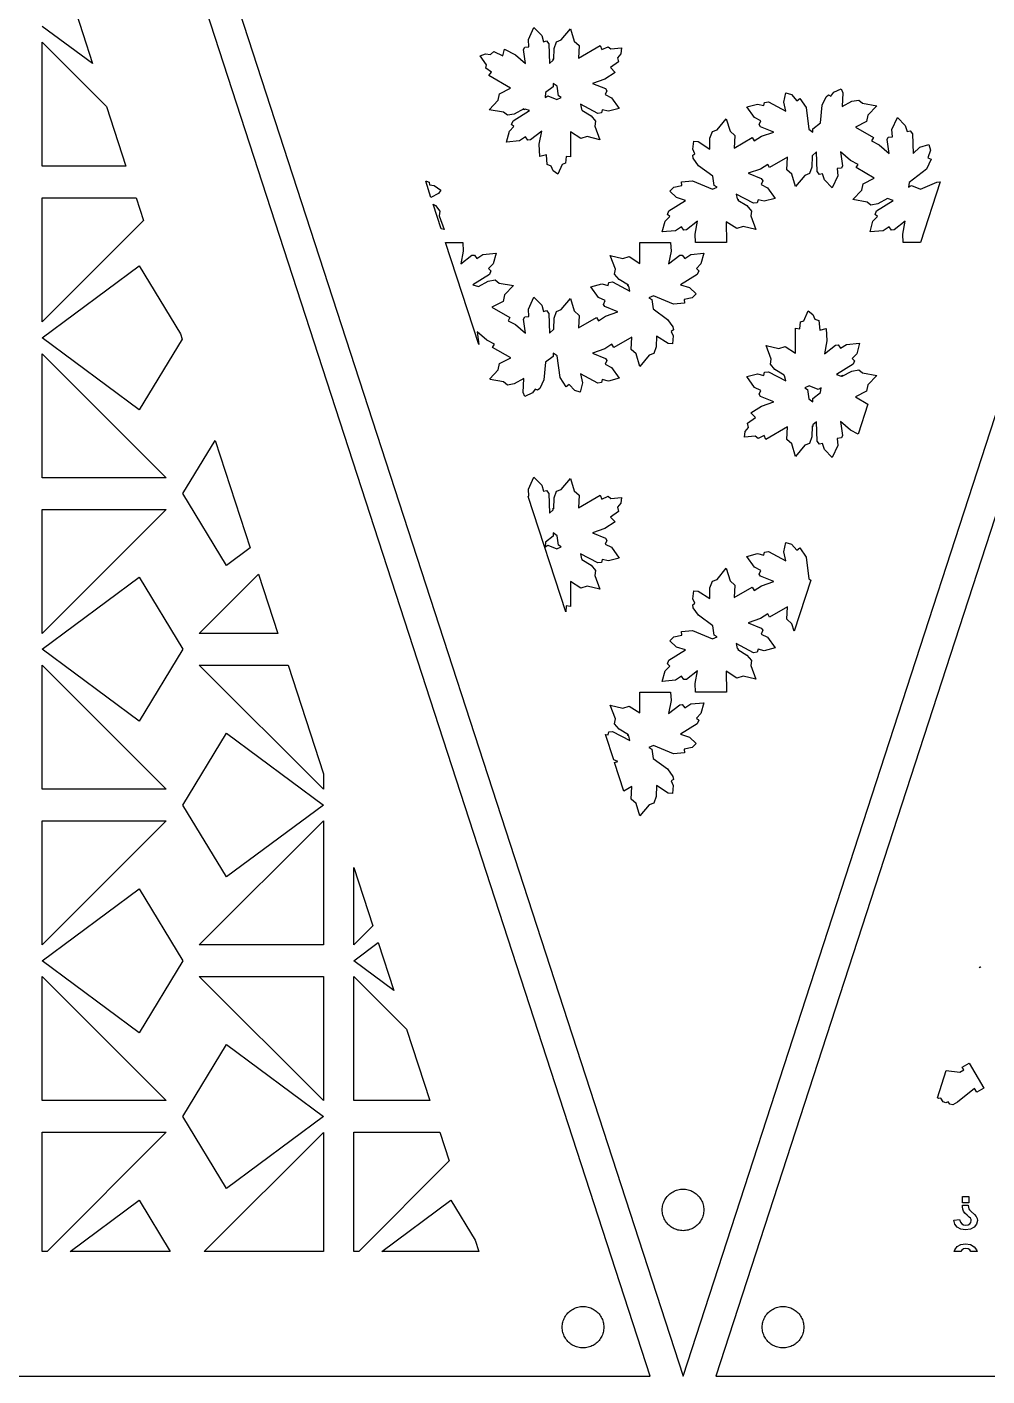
# Model space of a CAD drawing. Header units: metres. Extents: x 20 to 1108, y 20 to 485.
# Drawn here: x 500.8 to 593.2, y 253.8 to 383.8 of the extents above; entities that cross this region are included whole.
import ezdxf

# ---------------------------------------------------------------- set-up
doc = ezdxf.new("R2010")
doc.units = ezdxf.units.M

msp = doc.modelspace()

# ---------------------------------------------------------------- linework, layer by layer
for p, q in [((560.772, 253.826), (485.772, 484.652)), ((488.926, 484.652), (563.926, 253.826)), ((563.926, 253.826), (638.926, 484.652)), ((642.081, 484.652), (567.081, 253.826)), ((505.202, 386.023), (507.081, 380.234)), ((507.081, 380.234), (502.242, 383.826)), ((549.037, 382.555), (549.565, 383.709)), ((549.565, 383.709), (550.319, 382.942)), ((552.197, 382.521), (553.092, 383.594)), ((553.092, 383.594), (553.45, 382.391)), ((502.24, 370.352), (502.24, 382.296)), ((502.24, 382.296), (508.42, 376.115)), ((549.078, 381.861), (549.037, 382.555)), ((550.319, 382.942), (550.492, 382.347)), ((550.492, 382.347), (550.783, 382.434)), ((550.783, 382.434), (551.01, 382.142)), ((551.01, 382.142), (551.079, 380.253)), ((551.519, 381.709), (551.751, 382.345)), ((551.751, 382.345), (552.197, 382.521)), ((553.45, 382.391), (553.921, 381.969)), ((544.397, 380.976), (544.92, 381.19)), ((545.007, 380.126), (544.397, 380.976)), ((544.92, 381.19), (545.404, 381.123)), ((545.404, 381.123), (545.711, 381.393)), ((545.711, 381.393), (546.566, 381.002)), ((546.566, 381.002), (546.737, 381.633)), ((546.737, 381.633), (547.806, 381.076)), ((547.806, 381.076), (548.76, 380.251)), ((548.575, 381.599), (548.683, 381.821)), ((548.76, 380.251), (548.575, 381.599)), ((548.683, 381.821), (549.078, 381.861)), ((551.494, 380.668), (551.519, 381.709)), ((553.856, 380.761), (555.941, 381.972)), ((553.921, 381.969), (553.856, 380.761)), ((555.941, 381.972), (556.111, 381.596)), ((556.111, 381.596), (556.709, 381.868)), ((556.709, 381.868), (556.968, 381.65)), ((556.968, 381.65), (558.006, 381.754)), ((557.93, 381.194), (557.631, 380.809)), ((557.631, 380.809), (557.71, 380.407)), ((558.006, 381.754), (557.93, 381.194)), ((544.948, 379.796), (545.007, 380.126)), ((545.482, 379.412), (544.948, 379.796)), ((551.079, 380.253), (551.427, 380.572)), ((551.427, 380.572), (551.427, 380.707)), ((551.427, 380.707), (551.494, 380.668)), ((557.71, 380.407), (556.946, 379.862)), ((556.946, 379.862), (557.406, 379.399)), ((545.242, 379.078), (545.482, 379.412)), ((547.332, 377.876), (545.242, 379.078)), ((551.427, 378.336), (551.426, 378.018)), ((551.811, 378.06), (551.427, 378.336)), ((556.385, 378.748), (555.197, 378.338)), ((555.197, 378.338), (556.455, 377.827)), ((557.406, 379.399), (556.385, 378.748)), ((546.126, 376.711), (546.252, 377.329)), ((546.252, 377.329), (547.332, 377.876)), ((550.692, 377.456), (550.644, 376.986)), ((550.644, 376.986), (550.923, 377.145)), ((551.426, 378.018), (550.692, 377.456)), ((550.923, 377.145), (551.773, 376.791)), ((551.773, 376.791), (552.207, 376.986)), ((551.931, 377.146), (551.811, 378.06)), ((552.207, 376.986), (551.931, 377.146)), ((556.596, 377.618), (556.435, 377.258)), ((556.435, 377.258), (557.053, 376.949)), ((556.455, 377.827), (556.596, 377.618)), ((557.053, 376.949), (557.789, 375.913)), ((573.621, 376.524), (573.826, 377.409)), ((573.826, 377.409), (574.359, 377.249)), ((574.359, 377.249), (574.876, 376.662)), ((574.876, 376.662), (575.166, 376.886)), ((575.166, 376.886), (575.768, 376.01)), ((577.334, 376.236), (577.702, 377.046)), ((577.702, 377.046), (577.927, 377.23)), ((577.927, 377.23), (578.16, 377.109)), ((578.16, 377.109), (578.432, 377.489)), ((578.432, 377.489), (579.145, 377.825)), ((579.145, 377.825), (579.318, 377.437)), ((579.318, 377.437), (579.26, 376.109)), ((508.42, 376.115), (510.293, 370.352)), ((545.259, 375.799), (546.126, 376.711)), ((546.636, 375.564), (545.259, 375.799)), ((547.012, 375.263), (546.636, 375.564)), ((547.558, 374.725), (549.161, 375.726)), ((548.592, 375.875), (547.679, 375.379)), ((548.588, 375.781), (548.592, 375.875)), ((548.714, 375.865), (548.588, 375.781)), ((549.161, 375.726), (548.714, 375.865)), ((555.711, 375.442), (554.041, 376.328)), ((554.041, 376.328), (554.145, 375.853)), ((554.145, 375.853), (554.221, 375.776)), ((554.221, 375.776), (554.194, 375.762)), ((554.194, 375.762), (555.081, 375.221)), ((556.147, 375.79), (556.077, 375.495)), ((556.747, 375.643), (556.147, 375.79)), ((557.789, 375.913), (556.747, 375.643)), ((570.064, 376.071), (571.107, 376.343)), ((570.799, 375.035), (570.064, 376.071)), ((571.107, 376.343), (571.706, 376.194)), ((571.706, 376.194), (571.776, 376.489)), ((571.776, 376.489), (572.144, 376.543)), ((572.144, 376.543), (573.812, 375.656)), ((573.812, 375.656), (573.621, 376.524)), ((575.768, 376.01), (576.042, 373.926)), ((577.161, 374.529), (577.334, 376.236)), ((579.26, 376.109), (580.173, 376.606)), ((580.173, 376.606), (580.839, 376.724)), ((580.839, 376.724), (581.216, 376.422)), ((581.216, 376.422), (582.593, 376.187)), ((582.593, 376.187), (581.726, 375.274)), ((547.679, 375.379), (547.012, 375.263)), ((547.42, 374.377), (547.558, 374.725)), ((547.641, 374.171), (547.42, 374.377)), ((555.081, 375.221), (555.513, 374.701)), ((555.513, 374.701), (555.444, 374.222)), ((556.077, 375.495), (555.711, 375.442)), ((567.196, 373.861), (568.091, 374.934)), ((568.091, 374.934), (568.45, 373.732)), ((571.417, 374.729), (570.799, 375.035)), ((571.255, 374.366), (571.417, 374.729)), ((571.398, 374.158), (571.255, 374.366)), ((576.426, 373.968), (577.161, 374.529)), ((581.598, 374.656), (580.519, 374.109)), ((581.726, 375.274), (581.598, 374.656)), ((584.036, 373.894), (584.565, 375.046)), ((584.565, 375.046), (585.319, 374.281)), ((585.319, 374.281), (585.492, 373.687)), ((546.925, 372.688), (547.21, 373.722)), ((547.21, 373.722), (547.641, 374.171)), ((548.767, 373.189), (548.189, 372.808)), ((548.998, 372.866), (548.767, 373.189)), ((550.322, 373.719), (549.251, 372.885)), ((550.084, 372.483), (550.322, 373.719)), ((554.103, 373.011), (553.091, 373.669)), ((553.091, 373.669), (553.097, 371.258)), ((554.709, 373.206), (554.103, 373.011)), ((555.927, 372.912), (554.709, 373.206)), ((555.444, 374.222), (555.927, 372.912)), ((566.493, 372.01), (566.519, 373.05)), ((566.519, 373.05), (566.75, 373.685)), ((566.75, 373.685), (567.196, 373.861)), ((568.45, 373.732), (568.92, 373.31)), ((568.92, 373.31), (568.854, 372.101)), ((568.854, 372.101), (570.593, 373.11)), ((570.593, 373.11), (570.774, 372.795)), ((570.774, 372.795), (571.467, 373.237)), ((572.654, 373.648), (571.398, 374.158)), ((571.467, 373.237), (572.654, 373.648)), ((576.042, 373.926), (576.426, 373.648)), ((576.426, 373.648), (576.426, 373.968)), ((580.519, 374.109), (582.262, 373.108)), ((582.262, 373.108), (582.081, 372.793)), ((583.575, 372.939), (583.685, 373.162)), ((583.759, 371.592), (583.575, 372.939)), ((583.685, 373.162), (584.077, 373.201)), ((584.077, 373.201), (584.036, 373.894)), ((585.492, 373.687), (585.783, 373.773)), ((585.783, 373.773), (586.011, 373.481)), ((586.011, 373.481), (586.079, 371.595)), ((548.189, 372.808), (546.925, 372.688)), ((549.251, 372.885), (548.998, 372.866)), ((550.137, 371.277), (550.084, 372.483)), ((564.884, 371.983), (564.95, 372.769)), ((565.077, 371.557), (564.884, 371.983)), ((564.95, 372.769), (565.369, 372.724)), ((565.369, 372.724), (566.493, 372.01)), ((576.774, 371.732), (576.362, 371.354)), ((576.842, 369.844), (576.774, 371.732)), ((580.044, 370.911), (579.094, 371.735)), ((579.094, 371.735), (579.279, 370.389)), ((582.081, 372.793), (582.807, 372.416)), ((582.807, 372.416), (583.759, 371.592)), ((586.079, 371.595), (586.735, 372.194)), ((586.735, 372.194), (587.602, 372.459)), ((587.732, 371.917), (587.481, 371.175)), ((587.602, 372.459), (587.732, 371.917)), ((510.293, 370.352), (502.24, 370.352)), ((550.769, 371.443), (550.137, 371.277)), ((550.856, 370.508), (550.769, 371.443)), ((551.245, 370.376), (550.856, 370.508)), ((551.429, 369.925), (551.245, 370.376)), ((552.303, 370.532), (551.875, 369.578)), ((552.621, 370.645), (552.303, 370.532)), ((552.687, 371.302), (552.621, 370.645)), ((553.097, 371.258), (552.687, 371.302)), ((564.855, 371.414), (565.077, 371.557)), ((564.899, 371.134), (564.855, 371.414)), ((565.42, 370.403), (564.899, 371.134)), ((566.809, 369.4), (565.42, 370.403)), ((572.078, 370.53), (571.387, 370.087)), ((572.258, 370.217), (572.078, 370.53)), ((573.997, 371.226), (572.258, 370.217)), ((573.931, 370.016), (573.997, 371.226)), ((576.362, 371.354), (576.335, 370.276)), ((579.279, 370.389), (579.169, 370.162)), ((580.771, 370.531), (580.044, 370.911)), ((580.591, 370.219), (580.771, 370.531)), ((587.821, 371.034), (587.365, 370.078)), ((587.481, 371.175), (587.821, 371.034)), ((551.875, 369.578), (551.429, 369.925)), ((566.93, 368.486), (566.809, 369.4)), ((571.387, 370.087), (570.196, 369.679)), ((570.196, 369.679), (571.455, 369.167)), ((571.455, 369.167), (571.596, 368.958)), ((574.402, 369.593), (573.931, 370.016)), ((574.76, 368.392), (574.402, 369.593)), ((575.656, 369.464), (574.76, 368.392)), ((576.102, 369.641), (575.656, 369.464)), ((576.335, 370.276), (576.102, 369.641)), ((577.069, 369.552), (576.842, 369.844)), ((577.361, 369.638), (577.069, 369.552)), ((577.534, 369.043), (577.361, 369.638)), ((578.288, 368.278), (577.534, 369.043)), ((578.817, 369.432), (578.288, 368.278)), ((579.169, 370.162), (578.775, 370.123)), ((578.775, 370.123), (578.817, 369.432)), ((582.334, 369.218), (580.591, 370.219)), ((581.254, 368.668), (582.334, 369.218)), ((587.365, 370.078), (585.692, 368.794)), ((539.151, 368.91), (539.226, 368.917)), ((539.66, 367.344), (539.151, 368.91)), ((539.226, 368.917), (539.497, 368.816)), ((539.497, 368.816), (539.509, 368.554)), ((539.509, 368.554), (539.977, 368.508)), ((539.977, 368.508), (540.624, 368.058)), ((540.624, 368.058), (540.373, 367.714)), ((562.648, 367.953), (563.054, 368.333)), ((563.312, 367.333), (562.648, 367.953)), ((563.054, 368.333), (563.821, 368.488)), ((563.773, 368.853), (564.834, 368.936)), ((563.821, 368.488), (563.773, 368.853)), ((564.834, 368.936), (566.772, 368.131)), ((566.772, 368.131), (567.206, 368.324)), ((567.206, 368.324), (566.93, 368.486)), ((571.596, 368.958), (571.434, 368.598)), ((571.434, 368.598), (572.052, 368.289)), ((572.052, 368.289), (572.788, 367.252)), ((580.259, 367.14), (581.126, 368.052)), ((581.126, 368.052), (581.254, 368.668)), ((585.692, 368.794), (585.645, 368.323)), ((585.645, 368.323), (585.922, 368.485)), ((585.922, 368.485), (586.773, 368.131)), ((586.773, 368.131), (588.348, 368.833)), ((588.687, 368.866), (586.782, 363.001)), ((588.348, 368.833), (588.687, 368.866)), ((502.24, 367.301), (511.285, 367.301)), ((502.24, 355.357), (502.24, 367.301)), ((511.285, 367.301), (511.996, 365.112)), ((540.373, 367.714), (539.66, 367.344)), ((540.642, 364.321), (539.874, 366.687)), ((539.874, 366.687), (540.081, 366.561)), ((540.081, 366.561), (540.513, 366.041)), ((562.558, 366.065), (564.16, 367.065)), ((564.16, 367.065), (563.312, 367.333)), ((570.709, 366.781), (569.041, 367.668)), ((569.041, 367.668), (569.141, 367.21)), ((569.141, 367.21), (569.273, 367.144)), ((569.273, 367.144), (569.192, 367.102)), ((569.192, 367.102), (570.081, 366.561)), ((570.081, 366.561), (570.513, 366.041)), ((571.076, 366.834), (570.709, 366.781)), ((571.146, 367.13), (571.076, 366.834)), ((571.745, 366.983), (571.146, 367.13)), ((572.788, 367.252), (571.745, 366.983)), ((581.637, 366.902), (580.259, 367.14)), ((582.014, 366.603), (581.637, 366.902)), ((582.68, 366.72), (582.014, 366.603)), ((582.558, 366.065), (584.161, 367.064)), ((583.624, 367.234), (582.68, 366.72)), ((584.161, 367.064), (583.624, 367.234)), ((540.513, 366.041), (540.444, 365.562)), ((540.444, 365.562), (540.927, 364.253)), ((562.21, 365.062), (562.641, 365.512)), ((562.421, 365.718), (562.558, 366.065)), ((562.641, 365.512), (562.421, 365.718)), ((570.513, 366.041), (570.443, 365.562)), ((570.443, 365.562), (570.927, 364.253)), ((582.21, 365.062), (582.641, 365.512)), ((582.42, 365.718), (582.558, 366.065)), ((582.641, 365.512), (582.42, 365.718)), ((511.996, 365.112), (502.24, 355.357)), ((540.927, 364.253), (540.642, 364.321)), ((561.925, 364.027), (562.21, 365.062)), ((563.189, 364.147), (561.925, 364.027)), ((563.768, 364.527), (563.189, 364.147)), ((563.998, 364.205), (563.768, 364.527)), ((564.25, 364.225), (563.998, 364.205)), ((565.321, 365.058), (564.25, 364.225)), ((565.083, 363.822), (565.321, 365.058)), ((569.104, 364.35), (568.09, 365.01)), ((568.09, 365.01), (568.095, 363.001)), ((569.709, 364.545), (569.104, 364.35)), ((570.927, 364.253), (569.709, 364.545)), ((581.924, 364.027), (582.21, 365.062)), ((583.19, 364.147), (581.924, 364.027)), ((583.767, 364.528), (583.19, 364.147)), ((583.999, 364.205), (583.767, 364.528)), ((584.251, 364.225), (583.999, 364.205)), ((585.322, 365.059), (584.251, 364.225)), ((585.084, 363.822), (585.322, 365.059)), ((544.263, 353.176), (541.07, 363.002)), ((541.07, 363.002), (542.733, 363.002)), ((542.733, 363.002), (542.769, 362.182)), ((559.762, 360.995), (559.757, 363.002)), ((559.757, 363.002), (562.733, 363.002)), ((562.733, 363.002), (562.77, 362.182)), ((565.12, 363.001), (565.083, 363.822)), ((568.095, 363.001), (565.12, 363.001)), ((585.12, 363.001), (585.084, 363.822)), ((586.782, 363.001), (585.12, 363.001)), ((542.769, 362.182), (542.531, 360.945)), ((542.531, 360.945), (543.602, 361.78)), ((543.602, 361.78), (543.854, 361.799)), ((543.854, 361.799), (544.085, 361.476)), ((544.085, 361.476), (544.663, 361.859)), ((544.663, 361.859), (545.928, 361.978)), ((545.928, 361.978), (545.642, 360.943)), ((557.41, 360.443), (556.925, 361.751)), ((556.925, 361.751), (558.144, 361.459)), ((558.144, 361.459), (558.749, 361.654)), ((558.749, 361.654), (559.762, 360.995)), ((562.77, 362.182), (562.532, 360.946)), ((562.532, 360.946), (563.603, 361.78)), ((563.603, 361.78), (563.855, 361.799)), ((563.855, 361.799), (564.084, 361.477)), ((564.084, 361.477), (564.664, 361.859)), ((564.664, 361.859), (565.927, 361.978)), ((565.927, 361.978), (565.642, 360.943)), ((502.242, 353.826), (511.581, 360.757)), ((511.581, 360.757), (515.538, 354.207)), ((545.294, 359.941), (543.692, 358.941)), ((545.642, 360.943), (545.211, 360.493)), ((545.211, 360.493), (545.432, 360.286)), ((545.432, 360.286), (545.294, 359.941)), ((557.339, 359.963), (557.41, 360.443)), ((557.772, 359.444), (557.339, 359.963)), ((565.294, 359.941), (563.693, 358.94)), ((565.642, 360.943), (565.211, 360.493)), ((565.211, 360.493), (565.431, 360.286)), ((565.431, 360.286), (565.294, 359.941)), ((543.692, 358.941), (544.229, 358.771)), ((544.229, 358.771), (545.172, 359.284)), ((545.172, 359.284), (545.838, 359.402)), ((545.838, 359.402), (546.215, 359.102)), ((546.215, 359.102), (547.593, 358.865)), ((547.593, 358.865), (546.727, 357.952)), ((555.065, 358.751), (556.108, 359.023)), ((555.8, 357.714), (555.065, 358.751)), ((556.108, 359.023), (556.707, 358.874)), ((556.707, 358.874), (556.777, 359.169)), ((556.777, 359.169), (557.144, 359.223)), ((557.144, 359.223), (558.812, 358.335)), ((558.661, 358.903), (557.772, 359.444)), ((558.58, 358.861), (558.661, 358.903)), ((558.711, 358.794), (558.58, 358.861)), ((558.812, 358.335), (558.711, 358.794)), ((563.693, 358.94), (564.541, 358.671)), ((564.541, 358.671), (565.205, 358.052)), ((546.727, 357.952), (546.598, 357.335)), ((549.036, 356.572), (549.565, 357.727)), ((549.565, 357.727), (550.319, 356.96)), ((552.197, 356.539), (553.092, 357.613)), ((553.092, 357.613), (553.451, 356.411)), ((556.418, 357.407), (555.8, 357.714)), ((556.256, 357.045), (556.418, 357.407)), ((561.081, 357.873), (560.647, 357.68)), ((560.647, 357.68), (560.922, 357.52)), ((560.922, 357.52), (561.043, 356.605)), ((563.018, 357.069), (561.081, 357.873)), ((564.798, 357.67), (564.032, 357.516)), ((564.032, 357.516), (564.08, 357.152)), ((565.205, 358.052), (564.798, 357.67)), ((546.598, 357.335), (545.519, 356.786)), ((545.519, 356.786), (547.261, 355.785)), ((549.078, 355.88), (549.036, 356.572)), ((550.319, 356.96), (550.492, 356.366)), ((550.492, 356.366), (550.784, 356.452)), ((550.784, 356.452), (551.01, 356.16)), ((551.01, 356.16), (551.079, 354.274)), ((551.517, 355.729), (551.751, 356.363)), ((551.751, 356.363), (552.197, 356.539)), ((553.451, 356.411), (553.921, 355.988)), ((556.398, 356.837), (556.256, 357.045)), ((557.657, 356.326), (556.398, 356.837)), ((556.465, 355.916), (557.657, 356.326)), ((561.043, 356.605), (562.432, 355.602)), ((564.08, 357.152), (563.018, 357.069)), ((575.549, 355.473), (575.978, 356.427)), ((575.978, 356.427), (576.423, 356.079)), ((576.423, 356.079), (576.608, 355.627)), ((547.261, 355.785), (547.082, 355.474)), ((547.082, 355.474), (547.808, 355.094)), ((547.808, 355.094), (548.758, 354.27)), ((548.574, 355.615), (548.683, 355.842)), ((548.758, 354.27), (548.574, 355.615)), ((548.683, 355.842), (549.078, 355.88)), ((551.491, 354.651), (551.517, 355.729)), ((553.921, 355.988), (553.856, 354.778)), ((553.856, 354.778), (555.594, 355.787)), ((555.594, 355.787), (555.775, 355.474)), ((555.775, 355.474), (556.465, 355.916)), ((562.432, 355.602), (562.954, 354.87)), ((562.954, 354.87), (562.998, 354.589)), ((574.761, 352.335), (574.755, 354.746)), ((574.755, 354.746), (575.166, 354.703)), ((575.166, 354.703), (575.232, 355.36)), ((575.232, 355.36), (575.549, 355.473)), ((576.608, 355.627), (576.997, 355.496)), ((576.997, 355.496), (577.084, 354.562)), ((511.581, 346.896), (502.242, 353.826)), ((515.7, 353.712), (511.581, 346.896)), ((515.538, 354.207), (515.7, 353.712)), ((545.045, 353.587), (544.093, 354.412)), ((544.093, 354.412), (544.263, 353.176)), ((545.772, 353.211), (545.045, 353.587)), ((551.079, 354.274), (551.491, 354.651)), ((558.999, 353.903), (557.259, 352.896)), ((558.932, 352.695), (558.999, 353.903)), ((561.36, 353.994), (561.334, 352.954)), ((562.484, 353.28), (561.36, 353.994)), ((562.998, 354.589), (562.776, 354.447)), ((562.776, 354.447), (562.968, 354.023)), ((562.968, 354.023), (562.903, 353.236)), ((577.084, 354.562), (577.715, 354.728)), ((577.769, 353.522), (577.531, 352.286)), ((577.715, 354.728), (577.769, 353.522)), ((502.24, 340.352), (502.24, 352.296)), ((502.24, 352.296), (514.183, 340.352)), ((545.59, 352.897), (545.772, 353.211)), ((547.334, 351.896), (545.59, 352.897)), ((551.811, 352.078), (551.426, 352.357)), ((551.426, 352.357), (551.426, 352.036)), ((556.385, 352.767), (555.199, 352.357)), ((555.199, 352.357), (556.455, 351.847)), ((557.079, 353.208), (556.385, 352.767)), ((557.259, 352.896), (557.079, 353.208)), ((559.403, 352.273), (558.932, 352.695)), ((559.761, 351.07), (559.403, 352.273)), ((560.657, 352.144), (559.761, 351.07)), ((561.103, 352.319), (560.657, 352.144)), ((561.334, 352.954), (561.103, 352.319)), ((562.903, 353.236), (562.484, 353.28)), ((572.409, 351.782), (571.925, 353.092)), ((571.925, 353.092), (573.144, 352.799)), ((573.144, 352.799), (573.75, 352.994)), ((573.75, 352.994), (574.761, 352.335)), ((577.531, 352.286), (578.602, 353.12)), ((578.602, 353.12), (578.855, 353.138)), ((578.855, 353.138), (579.085, 352.816)), ((579.085, 352.816), (579.664, 353.197)), ((579.664, 353.197), (580.927, 353.318)), ((580.642, 352.282), (580.211, 351.833)), ((580.927, 353.318), (580.642, 352.282)), ((546.126, 350.731), (546.254, 351.348)), ((546.254, 351.348), (547.334, 351.896)), ((550.692, 351.476), (550.519, 349.768)), ((551.426, 352.036), (550.692, 351.476)), ((552.084, 349.995), (551.811, 352.078)), ((556.597, 351.638), (556.435, 351.277)), ((556.435, 351.277), (557.053, 350.969)), ((556.455, 351.847), (556.597, 351.638)), ((557.053, 350.969), (557.789, 349.933)), ((572.339, 351.303), (572.409, 351.782)), ((572.772, 350.784), (572.339, 351.303)), ((580.294, 351.28), (578.692, 350.279)), ((580.211, 351.833), (580.432, 351.626)), ((580.432, 351.626), (580.294, 351.28)), ((545.331, 349.892), (546.126, 350.731)), ((545.36, 349.801), (545.331, 349.892)), ((546.636, 349.581), (545.36, 349.801)), ((547.013, 349.281), (546.636, 349.581)), ((548.592, 349.897), (547.679, 349.399)), ((548.535, 348.568), (548.592, 349.897)), ((550.519, 349.768), (550.151, 348.957)), ((552.687, 349.118), (552.084, 349.995)), ((555.709, 349.461), (554.041, 350.348)), ((554.041, 350.348), (554.232, 349.481)), ((556.147, 349.81), (556.077, 349.515)), ((556.746, 349.661), (556.147, 349.81)), ((557.789, 349.933), (556.746, 349.661)), ((570.064, 350.092), (571.106, 350.362)), ((570.799, 349.056), (570.064, 350.092)), ((571.106, 350.362), (571.706, 350.213)), ((571.706, 350.213), (571.776, 350.509)), ((571.776, 350.509), (572.141, 350.563)), ((572.141, 350.563), (573.812, 349.676)), ((573.659, 350.243), (572.772, 350.784)), ((573.631, 350.229), (573.659, 350.243)), ((573.708, 350.152), (573.631, 350.229)), ((573.812, 349.676), (573.708, 350.152)), ((578.692, 350.279), (579.138, 350.139)), ((579.138, 350.139), (579.264, 350.223)), ((579.26, 350.128), (580.173, 350.624)), ((579.264, 350.223), (579.26, 350.128)), ((580.173, 350.624), (580.84, 350.742)), ((580.84, 350.742), (581.216, 350.441)), ((581.216, 350.441), (582.593, 350.205)), ((582.593, 350.205), (581.726, 349.293)), ((547.679, 349.399), (547.013, 349.281)), ((548.708, 348.179), (548.535, 348.568)), ((549.42, 348.516), (548.708, 348.179)), ((549.693, 348.896), (549.42, 348.516)), ((549.925, 348.775), (549.693, 348.896)), ((550.151, 348.957), (549.925, 348.775)), ((552.977, 349.343), (552.687, 349.118)), ((553.494, 348.754), (552.977, 349.343)), ((554.027, 348.595), (553.494, 348.754)), ((554.232, 349.481), (554.027, 348.595)), ((556.077, 349.515), (555.709, 349.461)), ((571.417, 348.747), (570.799, 349.056)), ((571.256, 348.386), (571.417, 348.747)), ((571.398, 348.178), (571.256, 348.386)), ((576.08, 349.213), (575.646, 349.019)), ((575.646, 349.019), (575.921, 348.86)), ((575.921, 348.86), (576.042, 347.944)), ((576.929, 348.86), (576.08, 349.213)), ((576.426, 347.986), (577.161, 348.547)), ((577.209, 349.019), (576.929, 348.86)), ((577.161, 348.547), (577.209, 349.019)), ((581.6, 348.676), (580.521, 348.127)), ((581.726, 349.293), (581.6, 348.676)), ((570.447, 346.606), (571.467, 347.256)), ((572.656, 347.665), (571.398, 348.178)), ((571.467, 347.256), (572.656, 347.665)), ((576.042, 347.944), (576.425, 347.667)), ((576.425, 347.667), (576.426, 347.986)), ((580.521, 348.127), (581.724, 347.436)), ((581.724, 347.436), (580.785, 344.543)), ((570.142, 345.597), (570.907, 346.142)), ((570.907, 346.142), (570.447, 346.606)), ((576.774, 345.75), (576.425, 345.433)), ((576.842, 343.862), (576.774, 345.75)), ((580.046, 344.928), (579.092, 345.752)), ((579.092, 345.752), (579.278, 344.405)), ((569.846, 344.25), (569.922, 344.81)), ((570.884, 344.355), (569.846, 344.25)), ((569.922, 344.81), (570.221, 345.196)), ((570.221, 345.196), (570.142, 345.597)), ((571.144, 344.136), (570.884, 344.355)), ((571.742, 344.408), (571.144, 344.136)), ((571.912, 344.032), (571.742, 344.408)), ((573.997, 345.243), (571.912, 344.032)), ((573.931, 344.035), (573.997, 345.243)), ((576.359, 345.335), (576.334, 344.294)), ((576.425, 345.297), (576.359, 345.335)), ((576.425, 345.433), (576.425, 345.297)), ((579.278, 344.405), (579.169, 344.183)), ((580.785, 344.543), (580.046, 344.928)), ((515.776, 338.826), (518.872, 343.951)), ((518.872, 343.951), (522.24, 333.585)), ((574.403, 343.613), (573.931, 344.035)), ((574.76, 342.41), (574.403, 343.613)), ((575.656, 343.484), (574.76, 342.41)), ((576.102, 343.659), (575.656, 343.484)), ((576.334, 344.294), (576.102, 343.659)), ((577.07, 343.571), (576.842, 343.862)), ((577.361, 343.657), (577.07, 343.571)), ((577.534, 343.063), (577.361, 343.657)), ((578.288, 342.294), (577.534, 343.063)), ((578.816, 343.449), (578.288, 342.294)), ((579.169, 344.183), (578.775, 344.144)), ((578.775, 344.144), (578.816, 343.449)), ((514.183, 340.352), (502.24, 340.352)), ((549.037, 339.253), (549.565, 340.408)), ((549.078, 338.561), (549.037, 339.253)), ((549.565, 340.408), (550.319, 339.642)), ((550.319, 339.642), (550.492, 339.046)), ((551.751, 339.043), (552.197, 339.221)), ((552.197, 339.221), (553.092, 340.292)), ((553.092, 340.292), (553.45, 339.089)), ((519.962, 331.896), (515.776, 338.826)), ((549.014, 338.555), (549.078, 338.561)), ((552.629, 327.428), (549.014, 338.555)), ((550.492, 339.046), (550.783, 339.133)), ((550.783, 339.133), (551.01, 338.842)), ((551.01, 338.842), (551.079, 336.952)), ((551.494, 337.367), (551.519, 338.409)), ((551.519, 338.409), (551.751, 339.043)), ((553.45, 339.089), (553.921, 338.667)), ((553.856, 337.46), (555.941, 338.67)), ((553.921, 338.667), (553.856, 337.46)), ((555.941, 338.67), (556.111, 338.294)), ((556.111, 338.294), (556.709, 338.568)), ((556.709, 338.568), (556.968, 338.349)), ((556.968, 338.349), (558.006, 338.453)), ((557.93, 337.895), (557.631, 337.508)), ((558.006, 338.453), (557.93, 337.895)), ((502.24, 337.301), (514.183, 337.301)), ((514.183, 337.301), (502.24, 325.357)), ((502.24, 325.357), (502.24, 337.301)), ((551.079, 336.952), (551.427, 337.272)), ((551.427, 337.272), (551.427, 337.406)), ((551.427, 337.406), (551.494, 337.367)), ((557.71, 337.107), (556.946, 336.563)), ((556.946, 336.563), (557.406, 336.099)), ((557.631, 337.508), (557.71, 337.107)), ((556.385, 335.447), (555.197, 335.037)), ((557.406, 336.099), (556.385, 335.447)), ((550.692, 334.155), (550.644, 333.686)), ((551.426, 334.718), (550.692, 334.155)), ((551.427, 335.036), (551.426, 334.718)), ((551.811, 334.76), (551.427, 335.036)), ((551.931, 333.845), (551.811, 334.76)), ((555.197, 335.037), (556.455, 334.527)), ((556.596, 334.319), (556.435, 333.956)), ((556.435, 333.956), (557.053, 333.649)), ((556.455, 334.527), (556.596, 334.319)), ((573.621, 333.223), (573.826, 334.11)), ((573.826, 334.11), (574.359, 333.949)), ((522.24, 333.585), (519.962, 331.896)), ((550.644, 333.686), (550.923, 333.844)), ((550.923, 333.844), (551.773, 333.49)), ((551.773, 333.49), (552.207, 333.686)), ((552.207, 333.686), (551.931, 333.845)), ((555.711, 332.141), (554.041, 333.028)), ((554.041, 333.028), (554.145, 332.553)), ((557.053, 333.649), (557.789, 332.612)), ((570.064, 332.772), (571.107, 333.041)), ((570.799, 331.736), (570.064, 332.772)), ((571.107, 333.041), (571.706, 332.894)), ((571.706, 332.894), (571.776, 333.19)), ((571.776, 333.19), (572.144, 333.242)), ((572.144, 333.242), (573.812, 332.357)), ((573.812, 332.357), (573.621, 333.223)), ((574.359, 333.949), (574.876, 333.361)), ((574.876, 333.361), (575.166, 333.585)), ((575.166, 333.585), (575.768, 332.708)), ((575.768, 332.708), (576.042, 330.624)), ((554.145, 332.553), (554.221, 332.476)), ((554.221, 332.476), (554.194, 332.46)), ((554.194, 332.46), (555.081, 331.919)), ((555.081, 331.919), (555.513, 331.401)), ((555.513, 331.401), (555.444, 330.92)), ((556.077, 332.195), (555.711, 332.141)), ((556.147, 332.49), (556.077, 332.195)), ((556.747, 332.342), (556.147, 332.49)), ((557.789, 332.612), (556.747, 332.342)), ((567.196, 330.561), (568.091, 331.633)), ((568.091, 331.633), (568.45, 330.432)), ((571.417, 331.428), (570.799, 331.736)), ((571.255, 331.066), (571.417, 331.428)), ((502.242, 323.826), (511.581, 330.757)), ((511.581, 330.757), (515.769, 323.826)), ((517.361, 325.352), (523.062, 331.053)), ((523.062, 331.053), (524.914, 325.352)), ((554.103, 329.709), (553.091, 330.368)), ((553.091, 330.368), (553.097, 327.956)), ((555.444, 330.92), (555.927, 329.611)), ((566.519, 329.749), (566.75, 330.384)), ((566.75, 330.384), (567.196, 330.561)), ((568.45, 330.432), (568.92, 330.009)), ((571.398, 330.858), (571.255, 331.066)), ((572.654, 330.348), (571.398, 330.858)), ((571.467, 329.937), (572.654, 330.348)), ((576.22, 330.496), (574.619, 325.566)), ((576.042, 330.624), (576.22, 330.496)), ((554.709, 329.905), (554.103, 329.709)), ((555.927, 329.611), (554.709, 329.905)), ((564.884, 328.682), (564.95, 329.468)), ((564.95, 329.468), (565.369, 329.424)), ((565.369, 329.424), (566.493, 328.709)), ((566.493, 328.709), (566.519, 329.749)), ((568.92, 330.009), (568.854, 328.8)), ((568.854, 328.8), (570.593, 329.809)), ((570.593, 329.809), (570.774, 329.495)), ((570.774, 329.495), (571.467, 329.937)), ((552.687, 328), (552.629, 327.428)), ((553.097, 327.956), (552.687, 328)), ((564.855, 328.114), (565.077, 328.256)), ((564.899, 327.833), (564.855, 328.114)), ((565.077, 328.256), (564.884, 328.682)), ((565.42, 327.103), (564.899, 327.833)), ((573.997, 327.925), (572.258, 326.916)), ((573.931, 326.714), (573.997, 327.925)), ((566.809, 326.1), (565.42, 327.103)), ((571.387, 326.787), (570.196, 326.377)), ((570.196, 326.377), (571.455, 325.866)), ((572.078, 327.23), (571.387, 326.787)), ((572.258, 326.916), (572.078, 327.23)), ((574.402, 326.292), (573.931, 326.714)), ((574.619, 325.566), (574.402, 326.292)), ((524.914, 325.352), (517.361, 325.352)), ((562.648, 324.652), (563.054, 325.033)), ((563.054, 325.033), (563.821, 325.189)), ((563.773, 325.552), (564.834, 325.635)), ((563.821, 325.189), (563.773, 325.552)), ((564.834, 325.635), (566.772, 324.83)), ((566.772, 324.83), (567.206, 325.025)), ((566.93, 325.185), (566.809, 326.1)), ((567.206, 325.025), (566.93, 325.185)), ((571.596, 325.658), (571.434, 325.296)), ((571.434, 325.296), (572.052, 324.989)), ((571.455, 325.866), (571.596, 325.658)), ((572.052, 324.989), (572.788, 323.952)), ((511.581, 316.896), (502.242, 323.826)), ((515.769, 323.826), (511.581, 316.896)), ((562.558, 322.764), (564.16, 323.764)), ((563.312, 324.032), (562.648, 324.652)), ((564.16, 323.764), (563.312, 324.032)), ((570.709, 323.481), (569.041, 324.368)), ((569.041, 324.368), (569.141, 323.909)), ((569.141, 323.909), (569.273, 323.844)), ((569.273, 323.844), (569.192, 323.801)), ((569.192, 323.801), (570.081, 323.26)), ((571.146, 323.829), (571.076, 323.534)), ((571.745, 323.682), (571.146, 323.829)), ((572.788, 323.952), (571.745, 323.682)), ((502.24, 310.352), (502.24, 322.296)), ((502.24, 322.296), (514.183, 310.352)), ((517.361, 322.301), (525.906, 322.301)), ((529.304, 310.357), (517.361, 322.301)), ((525.906, 322.301), (529.304, 311.841)), ((562.421, 322.417), (562.558, 322.764)), ((562.641, 322.21), (562.421, 322.417)), ((570.081, 323.26), (570.513, 322.74)), ((570.513, 322.74), (570.443, 322.261)), ((570.443, 322.261), (570.927, 320.952)), ((571.076, 323.534), (570.709, 323.481)), ((561.925, 320.727), (562.21, 321.762)), ((562.21, 321.762), (562.641, 322.21)), ((563.768, 321.228), (563.189, 320.846)), ((563.998, 320.905), (563.768, 321.228)), ((565.321, 321.758), (564.25, 320.924)), ((565.083, 320.523), (565.321, 321.758)), ((569.104, 321.05), (568.09, 321.708)), ((568.09, 321.708), (568.095, 319.7)), ((569.709, 321.244), (569.104, 321.05)), ((570.927, 320.952), (569.709, 321.244)), ((559.762, 317.694), (559.757, 319.701)), ((559.757, 319.701), (562.733, 319.701)), ((563.189, 320.846), (561.925, 320.727)), ((562.733, 319.701), (562.77, 318.88)), ((564.25, 320.924), (563.998, 320.905)), ((565.12, 319.7), (565.083, 320.523)), ((568.095, 319.7), (565.12, 319.7)), ((557.41, 317.142), (556.925, 318.449)), ((556.925, 318.449), (558.144, 318.157)), ((562.77, 318.88), (562.532, 317.646)), ((562.532, 317.646), (563.603, 318.479)), ((563.603, 318.479), (563.855, 318.497)), ((563.855, 318.497), (564.084, 318.176)), ((564.084, 318.176), (564.664, 318.557)), ((564.664, 318.557), (565.927, 318.676)), ((565.927, 318.676), (565.642, 317.642)), ((557.339, 316.661), (557.41, 317.142)), ((558.144, 318.157), (558.749, 318.354)), ((558.749, 318.354), (559.762, 317.694)), ((565.642, 317.642), (565.211, 317.192)), ((565.211, 317.192), (565.431, 316.986)), ((556.707, 315.572), (556.777, 315.868)), ((556.777, 315.868), (557.144, 315.921)), ((557.144, 315.921), (558.812, 315.034)), ((557.772, 316.143), (557.339, 316.661)), ((558.661, 315.602), (557.772, 316.143)), ((565.294, 316.639), (563.693, 315.639)), ((565.431, 316.986), (565.294, 316.639)), ((515.776, 308.826), (519.962, 315.757)), ((519.962, 315.757), (529.302, 308.826)), ((557.256, 313.188), (556.461, 315.634)), ((556.461, 315.634), (556.707, 315.572)), ((558.58, 315.56), (558.661, 315.602)), ((558.711, 315.492), (558.58, 315.56)), ((558.812, 315.034), (558.711, 315.492)), ((561.081, 314.571), (560.647, 314.378)), ((563.018, 313.768), (561.081, 314.571)), ((563.693, 315.639), (564.541, 315.369)), ((564.541, 315.369), (565.205, 314.749)), ((565.205, 314.749), (564.798, 314.368)), ((557.657, 313.025), (557.256, 313.188)), ((560.647, 314.378), (560.922, 314.218)), ((560.922, 314.218), (561.043, 313.304)), ((561.043, 313.304), (562.432, 312.3)), ((564.08, 313.851), (563.018, 313.768)), ((564.798, 314.368), (564.032, 314.214)), ((564.032, 314.214), (564.08, 313.851)), ((557.344, 312.917), (557.657, 313.025)), ((558.239, 310.161), (557.344, 312.917)), ((562.432, 312.3), (562.954, 311.569)), ((529.304, 311.841), (529.304, 310.357)), ((558.999, 310.603), (558.239, 310.161)), ((558.932, 309.394), (558.999, 310.603)), ((561.36, 310.694), (561.334, 309.653)), ((562.484, 309.98), (561.36, 310.694)), ((562.998, 311.288), (562.776, 311.147)), ((562.776, 311.147), (562.968, 310.721)), ((562.968, 310.721), (562.903, 309.935)), ((562.954, 311.569), (562.998, 311.288)), ((514.183, 310.352), (502.24, 310.352)), ((559.403, 308.972), (558.932, 309.394)), ((561.334, 309.653), (561.103, 309.019)), ((562.903, 309.935), (562.484, 309.98)), ((519.962, 301.896), (515.776, 308.826)), ((529.302, 308.826), (519.962, 301.896)), ((559.761, 307.77), (559.403, 308.972)), ((560.657, 308.843), (559.761, 307.77)), ((561.103, 309.019), (560.657, 308.843)), ((502.24, 307.301), (514.183, 307.301)), ((514.183, 307.301), (502.24, 295.357)), ((502.24, 295.357), (502.24, 307.301)), ((517.361, 295.352), (529.304, 307.296)), ((529.304, 307.296), (529.304, 295.352)), ((532.24, 302.807), (534.067, 297.184)), ((532.24, 295.357), (532.24, 302.807)), ((502.242, 293.826), (511.581, 300.757)), ((511.581, 300.757), (515.769, 293.826)), ((534.067, 297.184), (532.24, 295.357)), ((529.304, 295.352), (517.361, 295.352)), ((532.242, 293.826), (534.591, 295.569)), ((534.591, 295.569), (536.084, 290.975)), ((511.581, 286.896), (502.242, 293.826)), ((515.769, 293.826), (511.581, 286.896)), ((536.084, 290.975), (532.242, 293.826)), ((592.473, 293.145), (592.517, 293.277)), ((592.564, 293.196), (592.473, 293.145)), ((592.517, 293.277), (592.564, 293.196)), ((502.24, 280.352), (502.24, 292.296)), ((502.24, 292.296), (514.183, 280.352)), ((517.361, 292.301), (529.304, 292.301)), ((529.304, 280.357), (517.361, 292.301)), ((529.304, 292.301), (529.304, 280.357)), ((532.24, 280.352), (532.24, 292.296)), ((532.24, 292.296), (537.298, 287.236)), ((537.298, 287.236), (539.536, 280.352)), ((515.776, 278.826), (519.962, 285.757)), ((519.962, 285.757), (529.302, 278.826)), ((590.559, 283.102), (590.945, 283.325)), ((590.806, 283.586), (591.469, 283.969)), ((590.945, 283.325), (590.806, 283.586)), ((591.469, 283.969), (592.868, 281.545)), ((588.409, 280.635), (589.255, 283.24)), ((589.255, 283.24), (590.559, 283.102)), ((591.984, 281.525), (590.339, 280.19)), ((592.206, 281.164), (591.984, 281.525)), ((592.868, 281.545), (592.206, 281.164)), ((514.183, 280.352), (502.24, 280.352)), ((539.536, 280.352), (532.24, 280.352)), ((588.557, 280.561), (588.409, 280.635)), ((588.739, 280.587), (588.557, 280.561)), ((588.956, 280.236), (588.739, 280.587)), ((589.227, 280.154), (588.956, 280.236)), ((589.456, 280.234), (589.227, 280.154)), ((589.596, 280.014), (589.456, 280.234)), ((589.89, 279.943), (589.596, 280.014)), ((590.339, 280.19), (589.89, 279.943)), ((519.962, 271.896), (515.776, 278.826)), ((529.302, 278.826), (519.962, 271.896)), ((502.24, 265.826), (502.24, 277.301)), ((502.24, 277.301), (514.183, 277.301)), ((514.183, 277.301), (502.709, 265.826)), ((517.835, 265.826), (529.304, 277.296)), ((529.304, 277.296), (529.304, 265.826)), ((532.24, 265.826), (532.24, 277.301)), ((532.24, 277.301), (540.527, 277.301)), ((540.527, 277.301), (541.423, 274.541)), ((541.423, 274.541), (532.709, 265.826)), ((562.855, 271.515), (562.962, 271.578)), ((562.962, 271.578), (563.075, 271.636)), ((563.075, 271.636), (563.19, 271.686)), ((563.19, 271.686), (563.308, 271.729)), ((563.308, 271.729), (563.429, 271.764)), ((563.429, 271.764), (563.551, 271.79)), ((563.551, 271.79), (563.675, 271.811)), ((563.675, 271.811), (563.8, 271.822)), ((563.8, 271.822), (563.926, 271.826)), ((563.926, 271.826), (564.052, 271.822)), ((564.052, 271.822), (564.177, 271.811)), ((564.177, 271.811), (564.301, 271.79)), ((564.301, 271.79), (564.423, 271.764)), ((564.423, 271.764), (564.544, 271.729)), ((564.544, 271.729), (564.663, 271.686)), ((564.663, 271.686), (564.778, 271.636)), ((564.778, 271.636), (564.89, 271.578)), ((564.89, 271.578), (564.998, 271.515)), ((504.937, 265.826), (511.581, 270.757)), ((511.581, 270.757), (514.561, 265.826)), ((534.937, 265.826), (541.581, 270.757)), ((541.581, 270.757), (543.9, 266.919)), ((561.961, 270.201), (561.989, 270.323)), ((561.989, 270.323), (562.024, 270.444)), ((562.024, 270.444), (562.067, 270.563)), ((562.067, 270.563), (562.117, 270.678)), ((562.117, 270.678), (562.173, 270.789)), ((562.173, 270.789), (562.238, 270.898)), ((562.238, 270.898), (562.308, 271.001)), ((562.308, 271.001), (562.385, 271.102)), ((562.385, 271.102), (562.468, 271.195)), ((562.468, 271.195), (562.557, 271.284)), ((562.557, 271.284), (562.652, 271.367)), ((562.652, 271.367), (562.751, 271.444)), ((562.751, 271.444), (562.855, 271.515)), ((564.998, 271.515), (565.102, 271.444)), ((565.102, 271.444), (565.201, 271.367)), ((565.201, 271.367), (565.295, 271.284)), ((565.295, 271.284), (565.384, 271.195)), ((565.384, 271.195), (565.467, 271.102)), ((565.467, 271.102), (565.544, 271.001)), ((565.544, 271.001), (565.615, 270.898)), ((565.615, 270.898), (565.679, 270.789)), ((565.679, 270.789), (565.736, 270.678)), ((565.736, 270.678), (565.786, 270.563)), ((565.786, 270.563), (565.829, 270.444)), ((565.829, 270.444), (565.864, 270.323)), ((565.864, 270.323), (565.891, 270.201)), ((590.829, 270.134), (590.832, 270.283)), ((590.831, 271.104), (591.441, 271.104)), ((590.832, 270.494), (590.831, 271.104)), ((591.441, 270.495), (590.832, 270.494)), ((590.832, 270.283), (591.383, 270.283)), ((591.383, 270.283), (591.395, 270.065)), ((591.441, 271.104), (591.441, 270.495)), ((561.926, 269.826), (561.93, 269.951)), ((561.93, 269.7), (561.926, 269.826)), ((561.93, 269.951), (561.942, 270.076)), ((561.942, 269.575), (561.93, 269.7)), ((561.942, 270.076), (561.961, 270.201)), ((561.961, 269.451), (561.942, 269.575)), ((561.989, 269.328), (561.961, 269.451)), ((562.024, 269.208), (561.989, 269.328)), ((562.067, 269.091), (562.024, 269.208)), ((562.117, 268.975), (562.067, 269.091)), ((565.786, 269.091), (565.736, 268.975)), ((565.829, 269.208), (565.786, 269.091)), ((565.864, 269.328), (565.829, 269.208)), ((565.891, 269.451), (565.864, 269.328)), ((565.891, 270.201), (565.911, 270.076)), ((565.911, 269.575), (565.891, 269.451)), ((565.911, 270.076), (565.922, 269.951)), ((565.922, 269.7), (565.911, 269.575)), ((565.922, 269.951), (565.926, 269.826)), ((565.926, 269.826), (565.922, 269.7)), ((590.852, 269.893), (590.829, 270.134)), ((590.919, 269.696), (590.852, 269.893)), ((591.052, 269.512), (590.919, 269.696)), ((591.275, 269.304), (591.052, 269.512)), ((591.482, 269.131), (591.275, 269.304)), ((591.395, 270.065), (591.425, 269.936)), ((591.425, 269.936), (591.512, 269.818)), ((591.594, 269.023), (591.482, 269.131)), ((591.512, 269.818), (591.666, 269.677)), ((591.654, 268.908), (591.594, 269.023)), ((591.666, 269.677), (591.976, 269.399)), ((591.976, 269.399), (592.154, 269.188)), ((592.154, 269.188), (592.238, 269.003)), ((592.238, 269.003), (592.267, 268.804)), ((562.173, 268.862), (562.117, 268.975)), ((562.238, 268.754), (562.173, 268.862)), ((562.308, 268.651), (562.238, 268.754)), ((562.385, 268.552), (562.308, 268.651)), ((562.468, 268.457), (562.385, 268.552)), ((562.557, 268.368), (562.468, 268.457)), ((562.652, 268.285), (562.557, 268.368)), ((562.751, 268.208), (562.652, 268.285)), ((562.855, 268.138), (562.751, 268.208)), ((562.962, 268.073), (562.855, 268.138)), ((563.075, 268.017), (562.962, 268.073)), ((563.19, 267.967), (563.075, 268.017)), ((563.308, 267.925), (563.19, 267.967)), ((563.429, 267.89), (563.308, 267.925)), ((563.551, 267.861), (563.429, 267.89)), ((563.675, 267.843), (563.551, 267.861)), ((563.8, 267.83), (563.675, 267.843)), ((563.926, 267.826), (563.8, 267.83)), ((564.052, 267.83), (563.926, 267.826)), ((564.177, 267.843), (564.052, 267.83)), ((564.301, 267.861), (564.177, 267.843)), ((564.423, 267.89), (564.301, 267.861)), ((564.544, 267.925), (564.423, 267.89)), ((564.663, 267.967), (564.544, 267.925)), ((564.778, 268.017), (564.663, 267.967)), ((564.89, 268.073), (564.778, 268.017)), ((564.998, 268.138), (564.89, 268.073)), ((565.102, 268.208), (564.998, 268.138)), ((565.201, 268.285), (565.102, 268.208)), ((565.295, 268.368), (565.201, 268.285)), ((565.384, 268.457), (565.295, 268.368)), ((565.467, 268.552), (565.384, 268.457)), ((565.544, 268.651), (565.467, 268.552)), ((565.615, 268.754), (565.544, 268.651)), ((565.679, 268.862), (565.615, 268.754)), ((565.736, 268.975), (565.679, 268.862)), ((589.986, 268.822), (590.545, 268.891)), ((590.08, 268.461), (589.986, 268.822)), ((590.317, 268.162), (590.08, 268.461)), ((590.671, 267.958), (590.317, 268.162)), ((590.545, 268.891), (590.629, 268.654)), ((590.629, 268.654), (590.76, 268.488)), ((591.122, 267.891), (590.671, 267.958)), ((590.76, 268.488), (590.934, 268.388)), ((590.934, 268.388), (591.148, 268.355)), ((591.594, 267.961), (591.122, 267.891)), ((591.148, 268.355), (591.366, 268.388)), ((591.366, 268.388), (591.533, 268.484)), ((591.533, 268.484), (591.636, 268.62)), ((591.957, 268.165), (591.594, 267.961)), ((591.636, 268.62), (591.673, 268.79)), ((591.673, 268.79), (591.654, 268.908)), ((592.19, 268.461), (591.957, 268.165)), ((592.267, 268.804), (592.19, 268.461)), ((543.9, 266.919), (544.255, 265.826)), ((590.316, 266.286), (590.671, 266.49)), ((590.671, 266.49), (591.122, 266.558)), ((591.122, 266.558), (591.593, 266.488)), ((591.593, 266.488), (591.957, 266.281)), ((502.709, 265.826), (502.24, 265.826)), ((514.561, 265.826), (504.937, 265.826)), ((529.304, 265.826), (517.835, 265.826)), ((532.709, 265.826), (532.24, 265.826)), ((544.255, 265.826), (534.937, 265.826)), ((590.038, 265.826), (590.08, 265.988)), ((590.654, 265.826), (590.038, 265.826)), ((590.08, 265.988), (590.316, 266.286)), ((590.76, 265.961), (590.654, 265.826)), ((590.934, 266.061), (590.76, 265.961)), ((591.148, 266.094), (590.934, 266.061)), ((591.366, 266.062), (591.148, 266.094)), ((591.532, 265.966), (591.366, 266.062)), ((591.637, 265.826), (591.532, 265.966)), ((592.225, 265.826), (591.637, 265.826)), ((591.957, 266.281), (592.189, 265.987)), ((592.189, 265.987), (592.225, 265.826)), ((552.758, 259.804), (552.842, 259.898)), ((552.842, 259.898), (552.931, 259.986)), ((552.931, 259.986), (553.025, 260.069)), ((553.025, 260.069), (553.124, 260.147)), ((553.124, 260.147), (553.228, 260.217)), ((553.228, 260.217), (553.336, 260.281)), ((553.336, 260.281), (553.449, 260.338)), ((553.449, 260.338), (553.564, 260.388)), ((553.564, 260.388), (553.682, 260.431)), ((553.682, 260.431), (553.802, 260.466)), ((553.802, 260.466), (553.925, 260.493)), ((553.925, 260.493), (554.049, 260.513)), ((554.049, 260.513), (554.174, 260.525)), ((554.174, 260.525), (554.3, 260.528)), ((554.3, 260.528), (554.425, 260.525)), ((554.425, 260.525), (554.55, 260.513)), ((554.55, 260.513), (554.674, 260.493)), ((554.674, 260.493), (554.797, 260.466)), ((554.797, 260.466), (554.917, 260.431)), ((554.917, 260.431), (555.036, 260.388)), ((555.036, 260.388), (555.152, 260.338)), ((555.152, 260.338), (555.263, 260.281)), ((555.263, 260.281), (555.372, 260.217)), ((555.372, 260.217), (555.475, 260.147)), ((555.475, 260.147), (555.575, 260.069)), ((555.575, 260.069), (555.669, 259.986)), ((555.669, 259.986), (555.757, 259.898)), ((555.757, 259.898), (555.841, 259.804)), ((572.011, 259.804), (572.095, 259.898)), ((572.095, 259.898), (572.183, 259.986)), ((572.183, 259.986), (572.278, 260.069)), ((572.278, 260.069), (572.378, 260.147)), ((572.378, 260.147), (572.481, 260.217)), ((572.481, 260.217), (572.589, 260.281)), ((572.589, 260.281), (572.701, 260.338)), ((572.701, 260.338), (572.817, 260.388)), ((572.817, 260.388), (572.935, 260.431)), ((572.935, 260.431), (573.055, 260.466)), ((573.055, 260.466), (573.178, 260.493)), ((573.178, 260.493), (573.302, 260.513)), ((573.302, 260.513), (573.427, 260.525)), ((573.427, 260.525), (573.552, 260.528)), ((573.552, 260.528), (573.678, 260.525)), ((573.678, 260.525), (573.803, 260.513)), ((573.803, 260.513), (573.927, 260.493)), ((573.927, 260.493), (574.05, 260.466)), ((574.05, 260.466), (574.171, 260.431)), ((574.171, 260.431), (574.289, 260.388)), ((574.289, 260.388), (574.404, 260.338)), ((574.404, 260.338), (574.516, 260.281)), ((574.516, 260.281), (574.625, 260.217)), ((574.625, 260.217), (574.728, 260.147)), ((574.728, 260.147), (574.828, 260.069)), ((574.828, 260.069), (574.922, 259.986)), ((574.922, 259.986), (575.01, 259.898)), ((575.01, 259.898), (575.094, 259.804)), ((552.3, 258.528), (552.304, 258.654)), ((552.304, 258.654), (552.316, 258.779)), ((552.316, 258.779), (552.335, 258.903)), ((552.335, 258.903), (552.363, 259.026)), ((552.363, 259.026), (552.398, 259.147)), ((552.398, 259.147), (552.44, 259.265)), ((552.44, 259.265), (552.49, 259.38)), ((552.49, 259.38), (552.547, 259.492)), ((552.547, 259.492), (552.611, 259.601)), ((552.611, 259.601), (552.682, 259.704)), ((552.682, 259.704), (552.758, 259.804)), ((555.841, 259.804), (555.917, 259.704)), ((555.917, 259.704), (555.989, 259.601)), ((555.989, 259.601), (556.052, 259.492)), ((556.052, 259.492), (556.11, 259.38)), ((556.11, 259.38), (556.16, 259.265)), ((556.16, 259.265), (556.202, 259.147)), ((556.202, 259.147), (556.237, 259.026)), ((556.237, 259.026), (556.264, 258.903)), ((556.264, 258.903), (556.284, 258.779)), ((556.284, 258.779), (556.295, 258.654)), ((556.295, 258.654), (556.3, 258.528)), ((571.552, 258.528), (571.557, 258.654)), ((571.557, 258.654), (571.569, 258.779)), ((571.569, 258.779), (571.589, 258.903)), ((571.589, 258.903), (571.616, 259.026)), ((571.616, 259.026), (571.651, 259.147)), ((571.651, 259.147), (571.693, 259.265)), ((571.693, 259.265), (571.743, 259.38)), ((571.743, 259.38), (571.8, 259.492)), ((571.8, 259.492), (571.864, 259.601)), ((571.864, 259.601), (571.935, 259.704)), ((571.935, 259.704), (572.011, 259.804)), ((575.094, 259.804), (575.171, 259.704)), ((575.171, 259.704), (575.242, 259.601)), ((575.242, 259.601), (575.305, 259.492)), ((575.305, 259.492), (575.363, 259.38)), ((575.363, 259.38), (575.413, 259.265)), ((575.413, 259.265), (575.455, 259.147)), ((575.455, 259.147), (575.49, 259.026)), ((575.49, 259.026), (575.517, 258.903)), ((575.517, 258.903), (575.537, 258.779)), ((575.537, 258.779), (575.548, 258.654)), ((575.548, 258.654), (575.552, 258.528)), ((552.304, 258.403), (552.3, 258.528)), ((552.316, 258.277), (552.304, 258.403)), ((552.335, 258.153), (552.316, 258.277)), ((552.363, 258.031), (552.335, 258.153)), ((552.398, 257.91), (552.363, 258.031)), ((552.44, 257.792), (552.398, 257.91)), ((552.49, 257.677), (552.44, 257.792)), ((552.547, 257.566), (552.49, 257.677)), ((552.611, 257.457), (552.547, 257.566)), ((552.682, 257.353), (552.611, 257.457)), ((552.758, 257.254), (552.682, 257.353)), ((555.917, 257.353), (555.841, 257.254)), ((555.989, 257.457), (555.917, 257.353)), ((556.052, 257.566), (555.989, 257.457)), ((556.11, 257.677), (556.052, 257.566)), ((556.16, 257.792), (556.11, 257.677)), ((556.202, 257.91), (556.16, 257.792)), ((556.237, 258.031), (556.202, 257.91)), ((556.264, 258.153), (556.237, 258.031)), ((556.284, 258.277), (556.264, 258.153)), ((556.295, 258.403), (556.284, 258.277)), ((556.3, 258.528), (556.295, 258.403)), ((571.557, 258.403), (571.552, 258.528)), ((571.569, 258.277), (571.557, 258.403)), ((571.589, 258.153), (571.569, 258.277)), ((571.616, 258.031), (571.589, 258.153)), ((571.651, 257.91), (571.616, 258.031)), ((571.693, 257.792), (571.651, 257.91)), ((571.743, 257.677), (571.693, 257.792)), ((571.8, 257.566), (571.743, 257.677)), ((571.864, 257.457), (571.8, 257.566)), ((571.935, 257.353), (571.864, 257.457)), ((572.011, 257.254), (571.935, 257.353)), ((575.171, 257.353), (575.094, 257.254)), ((575.242, 257.457), (575.171, 257.353)), ((575.305, 257.566), (575.242, 257.457)), ((575.363, 257.677), (575.305, 257.566)), ((575.413, 257.792), (575.363, 257.677)), ((575.455, 257.91), (575.413, 257.792)), ((575.49, 258.031), (575.455, 257.91)), ((575.517, 258.153), (575.49, 258.031)), ((575.537, 258.277), (575.517, 258.153)), ((575.548, 258.403), (575.537, 258.277)), ((575.552, 258.528), (575.548, 258.403)), ((552.842, 257.159), (552.758, 257.254)), ((552.931, 257.07), (552.842, 257.159)), ((553.025, 256.987), (552.931, 257.07)), ((553.124, 256.91), (553.025, 256.987)), ((553.228, 256.84), (553.124, 256.91)), ((553.336, 256.776), (553.228, 256.84)), ((553.449, 256.719), (553.336, 256.776)), ((553.564, 256.669), (553.449, 256.719)), ((553.682, 256.626), (553.564, 256.669)), ((553.802, 256.591), (553.682, 256.626)), ((553.925, 256.564), (553.802, 256.591)), ((554.049, 256.544), (553.925, 256.564)), ((554.174, 256.532), (554.049, 256.544)), ((554.3, 256.528), (554.174, 256.532)), ((554.425, 256.532), (554.3, 256.528)), ((554.55, 256.544), (554.425, 256.532)), ((554.674, 256.564), (554.55, 256.544)), ((554.797, 256.591), (554.674, 256.564)), ((554.917, 256.626), (554.797, 256.591)), ((555.036, 256.669), (554.917, 256.626)), ((555.152, 256.719), (555.036, 256.669)), ((555.263, 256.776), (555.152, 256.719)), ((555.372, 256.84), (555.263, 256.776)), ((555.475, 256.91), (555.372, 256.84)), ((555.575, 256.987), (555.475, 256.91)), ((555.669, 257.07), (555.575, 256.987)), ((555.757, 257.159), (555.669, 257.07)), ((555.841, 257.254), (555.757, 257.159)), ((572.095, 257.159), (572.011, 257.254)), ((572.183, 257.07), (572.095, 257.159)), ((572.278, 256.987), (572.183, 257.07)), ((572.378, 256.91), (572.278, 256.987)), ((572.481, 256.84), (572.378, 256.91)), ((572.589, 256.776), (572.481, 256.84)), ((572.701, 256.719), (572.589, 256.776)), ((572.817, 256.669), (572.701, 256.719)), ((572.935, 256.626), (572.817, 256.669)), ((573.055, 256.591), (572.935, 256.626)), ((573.178, 256.564), (573.055, 256.591)), ((573.302, 256.544), (573.178, 256.564)), ((573.427, 256.532), (573.302, 256.544)), ((573.552, 256.528), (573.427, 256.532)), ((573.678, 256.532), (573.552, 256.528)), ((573.803, 256.544), (573.678, 256.532)), ((573.927, 256.564), (573.803, 256.544)), ((574.05, 256.591), (573.927, 256.564)), ((574.171, 256.626), (574.05, 256.591)), ((574.289, 256.669), (574.171, 256.626)), ((574.404, 256.719), (574.289, 256.669)), ((574.516, 256.776), (574.404, 256.719)), ((574.625, 256.84), (574.516, 256.776)), ((574.728, 256.91), (574.625, 256.84)), ((574.828, 256.987), (574.728, 256.91)), ((574.922, 257.07), (574.828, 256.987)), ((575.01, 257.159), (574.922, 257.07)), ((575.094, 257.254), (575.01, 257.159)), ((410.772, 253.826), (560.772, 253.826)), ((567.081, 253.826), (717.081, 253.826))]:
    msp.add_line(p, q)

doc.saveas('drawing.dxf')
